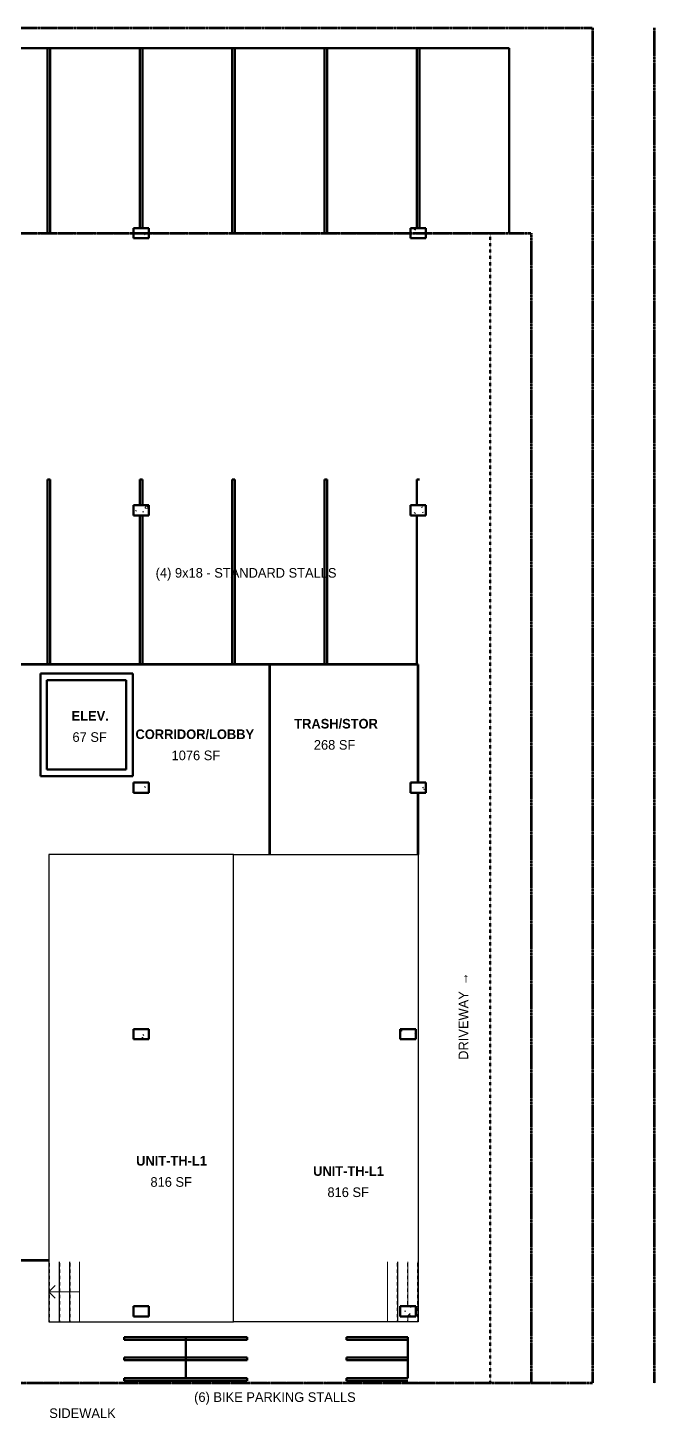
# Model space of a CAD drawing. Header units: inches. Extents: x 8705 to 10553, y 14428 to 16192.
# Drawn here: x 9820 to 10553, y 14567 to 16192 of the extents above; entities that cross this region are included whole.
import ezdxf

# ---------------------------------------------------------------- set-up
doc = ezdxf.new("R2010")
doc.units = ezdxf.units.IN
doc.header["$MEASUREMENT"] = 0
doc.linetypes.add('Double Dash 3_8_', pattern=[1, 0.375, -0.125, 0.125, -0.125, 0.125, -0.125])
doc.linetypes.add('Overhead 1_16_', pattern=[0.101562, 0.0625, -0.039062])
for name, color, linetype, lineweight in [('A-AREA-1', 7, 'Continuous', 140), ('A-AREA-IDEN', 2, 'Continuous', 9), ('A-FLOR-OVHD', 1, 'Overhead 1_16_', 50), ('A-GENM', 5, 'Continuous', 9), ('A-GENM-IDEN', 13, 'Continuous', 9), ('A-WALL-1', 113, 'Continuous', 50), ('C-PROP-LINE-1', 91, 'Double Dash 3_8_', 140), ('G-ANNO-TEXT-1', 147, 'Continuous', 9), ('L-SITE', 91, 'Continuous', 50), ('S-COLS', 52, 'Continuous', 9), ('S-COLS-1', 52, 'Continuous', 50), ('S-STRS', 31, 'Continuous', 9), ('S-STRS-1', 31, 'Overhead 1_16_', 9), ('S-STRS-ANNO', 31, 'Continuous', 9)]:
    doc.layers.add(name, color=color, linetype=linetype, lineweight=lineweight)
doc.styles.add('Century Gothic', font='ufonts.com_century-gothic.ttf', dxfattribs={"height": 11.25})
doc.styles.add('Century Gothic_1', font='ufonts.com_century-gothic.ttf', dxfattribs={"height": 11.25})
doc.styles.add('Century Gothic_B', font='GOTHICB.TTF', dxfattribs={"height": 11.25})

# ---------------------------------------------------------------- blocks, each defined once
blk = doc.blocks.new('Parking_Stall_Multiple - 9x18 - STANDARD-948767-FLOOR PLAN - 1ST FLOOR')
at = {"layer": 'L-SITE'}
for p, q in [((0, 1404), (0, 1512)), ((0, 1512), (216, 1512)), ((216, 1512), (216, 1515)), ((0, 1407), (210, 1407)), ((0, 1407), (210, 1407)), ((0, 1404), (210, 1404)), ((0, 1296), (0, 1404)), ((0, 1404), (210, 1404)), ((0, 1299), (216, 1299)), ((0, 1299), (216, 1299)), ((0, 1296), (216, 1296)), ((0, 1188), (0, 1296)), ((0, 1296), (216, 1296)), ((216, 1296), (216, 1299)), ((216, 1296), (216, 1299)), ((0, 1191), (216, 1191)), ((0, 1191), (216, 1191)), ((0, 1188), (216, 1188)), ((0, 1080), (0, 1188)), ((0, 1188), (216, 1188)), ((216, 1188), (216, 1191)), ((216, 1188), (216, 1191)), ((0, 1083), (210, 1083)), ((0, 1083), (210, 1083)), ((0, 1080), (210, 1080)), ((0, 972), (0, 1080)), ((0, 1080), (210, 1080)), ((0, 975), (216, 975)), ((0, 975), (216, 975)), ((216, 972), (216, 975)), ((216, 972), (216, 975)), ((0, 972), (216, 972)), ((0, 864), (0, 972)), ((0, 972), (216, 972)), ((0, 867), (210, 867)), ((0, 867), (210, 867)), ((0, 864), (210, 864)), ((0, 756), (0, 864)), ((0, 864), (210, 864)), ((0, 759), (216, 759)), ((0, 759), (216, 759)), ((0, 756), (216, 756)), ((0, 648), (0, 756)), ((0, 756), (216, 756)), ((216, 756), (216, 759)), ((216, 756), (216, 759)), ((0, 651), (210, 651)), ((0, 651), (210, 651)), ((0, 648), (210, 648)), ((0, 540), (0, 648)), ((0, 648), (210, 648)), ((0, 543), (216, 543)), ((0, 543), (216, 543)), ((0, 540), (216, 540)), ((0, 432), (0, 540)), ((0, 540), (216, 540)), ((216, 540), (216, 543)), ((216, 540), (216, 543)), ((0, 435), (210, 435)), ((0, 435), (210, 435)), ((0, 432), (210, 432)), ((0, 324), (0, 432)), ((0, 432), (210, 432)), ((0, 327), (216, 327)), ((0, 327), (216, 327)), ((216, 324), (216, 327)), ((216, 324), (216, 327)), ((0, 324), (216, 324)), ((0, 216), (0, 324)), ((0, 324), (216, 324)), ((0, 219), (216, 219)), ((0, 219), (216, 219)), ((0, 216), (216, 216)), ((0, 108), (0, 216)), ((0, 216), (216, 216)), ((216, 216), (216, 219)), ((216, 216), (216, 219)), ((0, 111), (210, 111)), ((0, 111), (210, 111)), ((0, 108), (210, 108)), ((0, 0), (0, 108)), ((0, 108), (210, 108)), ((0, 3), (216, 3)), ((216, 0), (216, 3)), ((0, 0), (216, 0))]:
    blk.add_line(p, q, dxfattribs=at)
blk = doc.blocks.new('Parking_Stall_Multiple - 9x18 - STANDARD-949688-FLOOR PLAN - 1ST FLOOR')
at = {"layer": 'L-SITE'}
for p, q in [((0, 0), (0, -108)), ((0, 0), (216, 0)), ((216, 0), (216, -3)), ((0, -3), (216, -3)), ((0, -108), (0, -216)), ((0, -108), (174, -108)), ((0, -108), (174, -108)), ((0, -111), (174, -111)), ((0, -111), (174, -111)), ((186, -108), (216, -108)), ((186, -108), (216, -108)), ((186, -111), (216, -111)), ((186, -111), (216, -111)), ((216, -108), (216, -111)), ((216, -108), (216, -111)), ((0, -216), (0, -324)), ((0, -216), (216, -216)), ((0, -216), (216, -216)), ((0, -219), (216, -219)), ((0, -219), (216, -219)), ((216, -216), (216, -219)), ((216, -216), (216, -219)), ((0, -324), (0, -432)), ((0, -324), (216, -324)), ((0, -324), (216, -324)), ((216, -324), (216, -327)), ((216, -324), (216, -327)), ((0, -327), (216, -327)), ((0, -327), (216, -327)), ((0, -432), (174, -432)), ((186, -432), (216, -432)), ((216, -432), (216, -435))]:
    blk.add_line(p, q, dxfattribs=at)
blk = doc.blocks.new('Concrete-Rectangular-Column - 12 x 18-V7-FLOOR PLAN - 1ST FLOOR')
at = {"layer": 'S-COLS'}
h = blk.add_hatch(dxfattribs=at)
h.set_pattern_fill('FP_8', color=256, style=0, pattern_type=2)
h.set_pattern_definition([(50, (-9952.615, -15627.856), (34.428697, -3.01202), [3.6, -39.6]), (355, (-9952.615, -15627.856), (-6.6596, 36.10481), [2.88, -31.68]), (100.451, (-9949.746, -15628.107), (27.768763, 33.093104), [3.06, -33.655]), (46.184, (-9952.615, -15618.256), (51.22752, -7.94535), [5.4, -59.4]), (96.636, (-9948.346, -15618.92), (44.86319, 46.75771), [4.589, -50.482]), (351.184, (-9952.615, -15618.256), (44.86417, 46.75745), [4.32, -47.52]), (21, (-9947.815, -15620.656), (28.65176, -19.325734), [3.6, -39.6]), (326, (-9947.815, -15620.656), (11.67934, 34.80662), [2.88, -31.68]), (71.451, (-9945.428, -15622.266), (40.330963, 15.48132), [3.06, -33.655]), (37.5, (-9952.615, -15627.856), (0.583112, 15.978979), [1.584, -29.712, 1.584, -30.576, -31.8]), (37.5, (-9952.615, -15627.856), (0.583112, 15.978979), [-63.456, 1.584, -30.216]), (7.5, (-9952.615, -15627.856), (12.626889, 18.932107), [1.584, -16.752, 1.584, -28.992, -12.12]), (7.5, (-9952.615, -15627.856), (12.626889, 18.932107), [-48.912, 1.584, -10.536]), (327.5, (-9963.319, -15627.856), (25.622992, -1.082799), [1.584, -10.416, 1.584, -35.856, -49.68]), (327.5, (-9963.319, -15627.856), (25.622992, -1.082799), [-49.44, 1.584, -48.096]), (317.5, (-9968.12, -15627.856), (27.99243, 4.80496), [1.584, -14.016, 1.584, -23.28, -35.28]), (317.5, (-9968.12, -15627.856), (27.99243, 4.80496), [-40.464, 1.584, -33.696])])
h.paths.add_polyline_path([(9, -6), (9, 6), (-9, 6), (-9, -6)], flags=0)
at = {"layer": 'S-COLS-1'}
for p, q in [((9, 6), (-9, 6)), ((-9, 6), (-9, -6)), ((9, -6), (9, 6)), ((-9, -6), (9, -6))]:
    blk.add_line(p, q, dxfattribs=at)
blk = doc.blocks.new('Concrete-Rectangular-Column - 12 x 18-V8-FLOOR PLAN - 1ST FLOOR')
at = {"layer": 'S-COLS'}
h = blk.add_hatch(dxfattribs=at)
h.set_pattern_fill('FP_9', color=256, style=0, pattern_type=2)
h.set_pattern_definition([(50, (-9952.615, -15303.856), (34.428697, -3.01202), [3.6, -39.6]), (355, (-9952.615, -15303.856), (-6.6596, 36.10481), [2.88, -31.68]), (100.451, (-9949.746, -15304.107), (27.768763, 33.093104), [3.06, -33.655]), (46.184, (-9952.615, -15294.256), (51.22752, -7.94535), [5.4, -59.4]), (96.636, (-9948.346, -15294.92), (44.86319, 46.75771), [4.589, -50.482]), (351.184, (-9952.615, -15294.256), (44.86417, 46.75745), [4.32, -47.52]), (21, (-9947.815, -15296.656), (28.65176, -19.325734), [3.6, -39.6]), (326, (-9947.815, -15296.656), (11.67934, 34.80662), [2.88, -31.68]), (71.451, (-9945.428, -15298.266), (40.33096, 15.48132), [3.06, -33.655]), (37.5, (-9952.615, -15303.856), (0.583112, 15.978979), [1.584, -29.712, 1.584, -30.576, -31.8]), (37.5, (-9952.615, -15303.856), (0.583112, 15.978979), [-63.456, 1.584, -30.216]), (7.5, (-9952.615, -15303.856), (12.626889, 18.932107), [1.584, -16.752, 1.584, -28.992, -12.12]), (7.5, (-9952.615, -15303.856), (12.626889, 18.932107), [-48.912, 1.584, -10.536]), (327.5, (-9963.319, -15303.856), (25.622992, -1.082799), [1.584, -10.416, 1.584, -35.856, -49.68]), (327.5, (-9963.319, -15303.856), (25.622992, -1.082799), [-49.44, 1.584, -48.096]), (317.5, (-9968.12, -15303.856), (27.99243, 4.80496), [1.584, -14.016, 1.584, -23.28, -35.28]), (317.5, (-9968.12, -15303.856), (27.99243, 4.80496), [-40.464, 1.584, -33.696])])
h.paths.add_polyline_path([(-9, -6), (9, -6), (9, 6), (-9, 6)], flags=0)
at = {"layer": 'S-COLS-1'}
for p, q in [((9, 6), (-9, 6)), ((-9, 6), (-9, -6)), ((9, -6), (9, 6)), ((-9, -6), (9, -6))]:
    blk.add_line(p, q, dxfattribs=at)
blk = doc.blocks.new('Concrete-Rectangular-Column - 12 x 18-V9-FLOOR PLAN - 1ST FLOOR')
at = {"layer": 'S-COLS'}
h = blk.add_hatch(dxfattribs=at)
h.set_pattern_fill('FP_10', color=256, style=0, pattern_type=2)
h.set_pattern_definition([(50, (-9952.615, -15015.856), (34.428697, -3.01202), [3.6, -39.6]), (355, (-9952.615, -15015.856), (-6.6596, 36.10481), [2.88, -31.68]), (100.451, (-9949.746, -15016.107), (27.768763, 33.093104), [3.06, -33.655]), (46.184, (-9952.615, -15006.256), (51.22752, -7.94535), [5.4, -59.4]), (96.636, (-9948.346, -15006.92), (44.86319, 46.75771), [4.589, -50.482]), (351.184, (-9952.615, -15006.256), (44.86417, 46.75745), [4.32, -47.52]), (21, (-9947.815, -15008.656), (28.65176, -19.325734), [3.6, -39.6]), (326, (-9947.815, -15008.656), (11.67934, 34.80662), [2.88, -31.68]), (71.451, (-9945.428, -15010.266), (40.33096, 15.48132), [3.06, -33.655]), (37.5, (-9952.615, -15015.856), (0.583112, 15.978979), [1.584, -29.712, 1.584, -30.576, -31.8]), (37.5, (-9952.615, -15015.856), (0.583112, 15.978979), [-63.456, 1.584, -30.216]), (7.5, (-9952.615, -15015.856), (12.626889, 18.932107), [1.584, -16.752, 1.584, -28.992, -12.12]), (7.5, (-9952.615, -15015.856), (12.626889, 18.932107), [-48.912, 1.584, -10.536]), (327.5, (-9963.319, -15015.856), (25.622992, -1.082799), [1.584, -10.416, 1.584, -35.856, -49.68]), (327.5, (-9963.319, -15015.856), (25.622992, -1.082799), [-49.44, 1.584, -48.096]), (317.5, (-9968.12, -15015.856), (27.99243, 4.80496), [1.584, -14.016, 1.584, -23.28, -35.28]), (317.5, (-9968.12, -15015.856), (27.99243, 4.80496), [-40.464, 1.584, -33.696])])
h.paths.add_polyline_path([(3.2, -6), (9, -6), (9, 6), (-9, 6), (-9, -6), (-3.2, -6)], flags=0)
at = {"layer": 'S-COLS-1'}
for p, q in [((9, 6), (-9, 6)), ((-9, 6), (-9, -6)), ((9, -6), (9, 6)), ((-9, -6), (9, -6))]:
    blk.add_line(p, q, dxfattribs=at)
blk = doc.blocks.new('Concrete-Rectangular-Column - 12 x 18-V10-FLOOR PLAN - 1ST FLOOR')
at = {"layer": 'S-COLS'}
h = blk.add_hatch(dxfattribs=at)
h.set_pattern_fill('FP_11', color=256, style=0, pattern_type=2)
h.set_pattern_definition([(50, (-9952.615, -14691.856), (34.428697, -3.01202), [3.6, -39.6]), (355, (-9952.615, -14691.856), (-6.6596, 36.10481), [2.88, -31.68]), (100.451, (-9949.746, -14692.107), (27.768763, 33.093104), [3.06, -33.655]), (46.184, (-9952.615, -14682.256), (51.22752, -7.94535), [5.4, -59.4]), (96.636, (-9948.346, -14682.92), (44.86319, 46.75771), [4.589, -50.482]), (351.184, (-9952.615, -14682.256), (44.86417, 46.75745), [4.32, -47.52]), (21, (-9947.815, -14684.656), (28.65176, -19.325734), [3.6, -39.6]), (326, (-9947.815, -14684.656), (11.67934, 34.80662), [2.88, -31.68]), (71.451, (-9945.428, -14686.266), (40.33096, 15.48132), [3.06, -33.655]), (37.5, (-9952.615, -14691.856), (0.583112, 15.978979), [1.584, -29.712, 1.584, -30.576, -31.8]), (37.5, (-9952.615, -14691.856), (0.583112, 15.978979), [-63.456, 1.584, -30.216]), (7.5, (-9952.615, -14691.856), (12.626889, 18.932107), [1.584, -16.752, 1.584, -28.992, -12.12]), (7.5, (-9952.615, -14691.856), (12.626889, 18.932107), [-48.912, 1.584, -10.536]), (327.5, (-9963.319, -14691.856), (25.622992, -1.082799), [1.584, -10.416, 1.584, -35.856, -49.68]), (327.5, (-9963.319, -14691.856), (25.622992, -1.082799), [-49.44, 1.584, -48.096]), (317.5, (-9968.12, -14691.856), (27.99243, 4.80496), [1.584, -14.016, 1.584, -23.28, -35.28]), (317.5, (-9968.12, -14691.856), (27.99243, 4.80496), [-40.464, 1.584, -33.696])])
h.paths.add_polyline_path([(9, -6), (9, 6), (-9, 6), (-9, -6)], flags=0)
at = {"layer": 'S-COLS-1'}
for p, q in [((9, 6), (-9, 6)), ((-9, 6), (-9, -6)), ((9, -6), (9, 6)), ((-9, -6), (9, -6))]:
    blk.add_line(p, q, dxfattribs=at)
blk = doc.blocks.new('Concrete-Rectangular-Column - 12 x 18-V13-FLOOR PLAN - 1ST FLOOR')
at = {"layer": 'S-COLS'}
h = blk.add_hatch(dxfattribs=at)
h.set_pattern_fill('FP_14', color=256, style=0, pattern_type=2)
h.set_pattern_definition([(50, (-9952.615, -15951.856), (34.428697, -3.01202), [3.6, -39.6]), (355, (-9952.615, -15951.856), (-6.6596, 36.10481), [2.88, -31.68]), (100.451, (-9949.746, -15952.107), (27.768763, 33.093104), [3.06, -33.655]), (46.184, (-9952.615, -15942.256), (51.22752, -7.94535), [5.4, -59.4]), (96.636, (-9948.346, -15942.92), (44.86319, 46.75771), [4.589, -50.482]), (351.184, (-9952.615, -15942.256), (44.86417, 46.75745), [4.32, -47.52]), (21, (-9947.815, -15944.656), (28.65176, -19.325734), [3.6, -39.6]), (326, (-9947.815, -15944.656), (11.67934, 34.80662), [2.88, -31.68]), (71.451, (-9945.428, -15946.266), (40.330963, 15.48132), [3.06, -33.655]), (37.5, (-9952.615, -15951.856), (0.583112, 15.978979), [1.584, -29.712, 1.584, -30.576, -31.8]), (37.5, (-9952.615, -15951.856), (0.583112, 15.978979), [-63.456, 1.584, -30.216]), (7.5, (-9952.615, -15951.856), (12.626889, 18.932107), [1.584, -16.752, 1.584, -28.992, -12.12]), (7.5, (-9952.615, -15951.856), (12.626889, 18.932107), [-48.912, 1.584, -10.536]), (327.5, (-9963.319, -15951.856), (25.622992, -1.082799), [1.584, -10.416, 1.584, -35.856, -49.68]), (327.5, (-9963.319, -15951.856), (25.622992, -1.082799), [-49.44, 1.584, -48.096]), (317.5, (-9968.12, -15951.856), (27.99243, 4.80496), [1.584, -14.016, 1.584, -23.28, -35.28]), (317.5, (-9968.12, -15951.856), (27.99243, 4.80496), [-40.464, 1.584, -33.696])])
h.paths.add_polyline_path([(9, -6), (9, 6), (-9, 6), (-9, -6)], flags=0)
at = {"layer": 'S-COLS-1'}
for p, q in [((9, 6), (-9, 6)), ((-9, 6), (-9, -6)), ((9, -6), (9, 6)), ((-9, -6), (9, -6))]:
    blk.add_line(p, q, dxfattribs=at)
blk = doc.blocks.new('Concrete-Rectangular-Column - 12 x 18-V14-FLOOR PLAN - 1ST FLOOR')
at = {"layer": 'S-COLS'}
h = blk.add_hatch(dxfattribs=at)
h.set_pattern_fill('FP_15', color=256, style=0, pattern_type=2)
h.set_pattern_definition([(50, (-10276.615, -15951.856), (34.428697, -3.01202), [3.6, -39.6]), (355, (-10276.615, -15951.856), (-6.6596, 36.10481), [2.88, -31.68]), (100.451, (-10273.746, -15952.107), (27.768763, 33.093104), [3.06, -33.655]), (46.184, (-10276.615, -15942.256), (51.22752, -7.94535), [5.4, -59.4]), (96.636, (-10272.346, -15942.92), (44.86319, 46.75771), [4.589, -50.482]), (351.184, (-10276.615, -15942.256), (44.86417, 46.75745), [4.32, -47.52]), (21, (-10271.815, -15944.656), (28.65176, -19.325734), [3.6, -39.6]), (326, (-10271.815, -15944.656), (11.67934, 34.80662), [2.88, -31.68]), (71.451, (-10269.428, -15946.266), (40.330963, 15.48132), [3.06, -33.655]), (37.5, (-10276.615, -15951.856), (0.583112, 15.978979), [1.584, -29.712, 1.584, -30.576, -31.8]), (37.5, (-10276.615, -15951.856), (0.583112, 15.978979), [-63.456, 1.584, -30.216]), (7.5, (-10276.615, -15951.856), (12.626889, 18.932107), [1.584, -16.752, 1.584, -28.992, -12.12]), (7.5, (-10276.615, -15951.856), (12.626889, 18.932107), [-48.912, 1.584, -10.536]), (327.5, (-10287.319, -15951.856), (25.622992, -1.082799), [1.584, -10.416, 1.584, -35.856, -49.68]), (327.5, (-10287.319, -15951.856), (25.622992, -1.082799), [-49.44, 1.584, -48.096]), (317.5, (-10292.12, -15951.856), (27.99243, 4.80496), [1.584, -14.016, 1.584, -23.28, -35.28]), (317.5, (-10292.12, -15951.856), (27.99243, 4.80496), [-40.464, 1.584, -33.696])])
h.paths.add_polyline_path([(9, -6), (9, 6), (-9, 6), (-9, -6), (1.5, -6)], flags=0)
at = {"layer": 'S-COLS-1'}
for p, q in [((9, 6), (-9, 6)), ((-9, 6), (-9, -6)), ((9, -6), (9, 6)), ((-9, -6), (9, -6))]:
    blk.add_line(p, q, dxfattribs=at)
blk = doc.blocks.new('Concrete-Rectangular-Column - 12 x 18-V15-FLOOR PLAN - 1ST FLOOR')
at = {"layer": 'S-COLS'}
h = blk.add_hatch(dxfattribs=at)
h.set_pattern_fill('FP_16', color=256, style=0, pattern_type=2)
h.set_pattern_definition([(50, (-10276.615, -15627.856), (34.428697, -3.01202), [3.6, -39.6]), (355, (-10276.615, -15627.856), (-6.6596, 36.10481), [2.88, -31.68]), (100.451, (-10273.746, -15628.107), (27.768763, 33.093104), [3.06, -33.655]), (46.184, (-10276.615, -15618.256), (51.22752, -7.94535), [5.4, -59.4]), (96.636, (-10272.346, -15618.92), (44.86319, 46.75771), [4.589, -50.482]), (351.184, (-10276.615, -15618.256), (44.86417, 46.75745), [4.32, -47.52]), (21, (-10271.815, -15620.656), (28.65176, -19.325734), [3.6, -39.6]), (326, (-10271.815, -15620.656), (11.67934, 34.80662), [2.88, -31.68]), (71.451, (-10269.428, -15622.266), (40.330963, 15.48132), [3.06, -33.655]), (37.5, (-10276.615, -15627.856), (0.583112, 15.978979), [1.584, -29.712, 1.584, -30.576, -31.8]), (37.5, (-10276.615, -15627.856), (0.583112, 15.978979), [-63.456, 1.584, -30.216]), (7.5, (-10276.615, -15627.856), (12.626889, 18.932107), [1.584, -16.752, 1.584, -28.992, -12.12]), (7.5, (-10276.615, -15627.856), (12.626889, 18.932107), [-48.912, 1.584, -10.536]), (327.5, (-10287.319, -15627.856), (25.622992, -1.082799), [1.584, -10.416, 1.584, -35.856, -49.68]), (327.5, (-10287.319, -15627.856), (25.622992, -1.082799), [-49.44, 1.584, -48.096]), (317.5, (-10292.12, -15627.856), (27.99243, 4.80496), [1.584, -14.016, 1.584, -23.28, -35.28]), (317.5, (-10292.12, -15627.856), (27.99243, 4.80496), [-40.464, 1.584, -33.696])])
h.paths.add_polyline_path([(9, -6), (9, 6), (-9, 6), (-9, -6), (1.5, -6)], flags=0)
at = {"layer": 'S-COLS-1'}
for p, q in [((9, 6), (-9, 6)), ((-9, 6), (-9, -6)), ((9, -6), (9, 6)), ((-9, -6), (9, -6))]:
    blk.add_line(p, q, dxfattribs=at)
blk = doc.blocks.new('Concrete-Rectangular-Column - 12 x 18-V16-FLOOR PLAN - 1ST FLOOR')
at = {"layer": 'S-COLS'}
h = blk.add_hatch(dxfattribs=at)
h.set_pattern_fill('FP_17', color=256, style=0, pattern_type=2)
h.set_pattern_definition([(50, (-10276.615, -15303.856), (34.428697, -3.01202), [3.6, -39.6]), (355, (-10276.615, -15303.856), (-6.6596, 36.10481), [2.88, -31.68]), (100.451, (-10273.746, -15304.107), (27.768763, 33.093104), [3.06, -33.655]), (46.184, (-10276.615, -15294.256), (51.22752, -7.94535), [5.4, -59.4]), (96.636, (-10272.346, -15294.92), (44.86319, 46.75771), [4.589, -50.482]), (351.184, (-10276.615, -15294.256), (44.86417, 46.75745), [4.32, -47.52]), (21, (-10271.815, -15296.656), (28.65176, -19.325734), [3.6, -39.6]), (326, (-10271.815, -15296.656), (11.67934, 34.80662), [2.88, -31.68]), (71.451, (-10269.428, -15298.266), (40.33096, 15.48132), [3.06, -33.655]), (37.5, (-10276.615, -15303.856), (0.583112, 15.978979), [1.584, -29.712, 1.584, -30.576, -31.8]), (37.5, (-10276.615, -15303.856), (0.583112, 15.978979), [-63.456, 1.584, -30.216]), (7.5, (-10276.615, -15303.856), (12.626889, 18.932107), [1.584, -16.752, 1.584, -28.992, -12.12]), (7.5, (-10276.615, -15303.856), (12.626889, 18.932107), [-48.912, 1.584, -10.536]), (327.5, (-10287.319, -15303.856), (25.622992, -1.082799), [1.584, -10.416, 1.584, -35.856, -49.68]), (327.5, (-10287.319, -15303.856), (25.622992, -1.082799), [-49.44, 1.584, -48.096]), (317.5, (-10292.12, -15303.856), (27.99243, 4.80496), [1.584, -14.016, 1.584, -23.28, -35.28]), (317.5, (-10292.12, -15303.856), (27.99243, 4.80496), [-40.464, 1.584, -33.696])])
h.paths.add_polyline_path([(9, -6), (9, 6), (-9, 6), (-9, -6), (5.4, -6)], flags=0)
at = {"layer": 'S-COLS-1'}
for p, q in [((9, 6), (-9, 6)), ((-9, 6), (-9, -6)), ((9, -6), (9, 6)), ((-9, -6), (9, -6))]:
    blk.add_line(p, q, dxfattribs=at)
blk = doc.blocks.new('Parking_Stall_Multiple - BIKE PARKING-934238-FLOOR PLAN - 1ST FLOOR')
at = {"layer": 'L-SITE'}
for p, q in [((0, 51), (72, 51)), ((72, 48), (72, 51)), ((0, 24), (0, 48)), ((0, 48), (72, 48)), ((0, 27), (72, 27)), ((0, 27), (72, 27)), ((0, 24), (72, 24)), ((0, 0), (0, 24)), ((0, 24), (72, 24)), ((72, 24), (72, 27)), ((72, 24), (72, 27)), ((0, 3), (72, 3)), ((72, 0), (72, 3)), ((0, 0), (72, 0))]:
    blk.add_line(p, q, dxfattribs=at)
blk = doc.blocks.new('Parking_Stall_Multiple - BIKE PARKING-934335-FLOOR PLAN - 1ST FLOOR')
at = {"layer": 'L-SITE'}
for p, q in [((0, 0), (0, -24)), ((0, 0), (72, 0)), ((72, 0), (72, -3)), ((0, -3), (72, -3)), ((0, -24), (0, -48)), ((0, -24), (72, -24)), ((0, -24), (72, -24)), ((0, -27), (72, -27)), ((0, -27), (72, -27)), ((72, -24), (72, -27)), ((72, -24), (72, -27)), ((0, -48), (72, -48)), ((72, -48), (72, -51)), ((0, -51), (72, -51))]:
    blk.add_line(p, q, dxfattribs=at)
blk = doc.blocks.new('Concrete-Rectangular-Column - 12 x 18-V23-FLOOR PLAN - 1ST FLOOR')
at = {"layer": 'S-COLS'}
h = blk.add_hatch(dxfattribs=at)
h.set_pattern_fill('FP_24', color=256, style=0, pattern_type=2)
h.set_pattern_definition([(50, (-10264.615, -15015.856), (34.428697, -3.01202), [3.6, -39.6]), (355, (-10264.615, -15015.856), (-6.6596, 36.10481), [2.88, -31.68]), (100.451, (-10261.746, -15016.107), (27.768763, 33.093104), [3.06, -33.655]), (46.184, (-10264.615, -15006.256), (51.22752, -7.94535), [5.4, -59.4]), (96.636, (-10260.346, -15006.92), (44.86319, 46.75771), [4.589, -50.482]), (351.184, (-10264.615, -15006.256), (44.86417, 46.75745), [4.32, -47.52]), (21, (-10259.815, -15008.656), (28.65176, -19.325734), [3.6, -39.6]), (326, (-10259.815, -15008.656), (11.67934, 34.80662), [2.88, -31.68]), (71.451, (-10257.428, -15010.266), (40.33096, 15.48132), [3.06, -33.655]), (37.5, (-10264.615, -15015.856), (0.583112, 15.978979), [1.584, -29.712, 1.584, -30.576, -31.8]), (37.5, (-10264.615, -15015.856), (0.583112, 15.978979), [-63.456, 1.584, -30.216]), (7.5, (-10264.615, -15015.856), (12.626889, 18.932107), [1.584, -16.752, 1.584, -28.992, -12.12]), (7.5, (-10264.615, -15015.856), (12.626889, 18.932107), [-48.912, 1.584, -10.536]), (327.5, (-10275.319, -15015.856), (25.622992, -1.082799), [1.584, -10.416, 1.584, -35.856, -49.68]), (327.5, (-10275.319, -15015.856), (25.622992, -1.082799), [-49.44, 1.584, -48.096]), (317.5, (-10280.12, -15015.856), (27.99243, 4.80496), [1.584, -14.016, 1.584, -23.28, -35.28]), (317.5, (-10280.12, -15015.856), (27.99243, 4.80496), [-40.464, 1.584, -33.696])])
h.paths.add_polyline_path([(0, -6), (9, -6), (9, 6), (-9, 6), (-9, -6), (-4.3, -6)], flags=0)
at = {"layer": 'S-COLS-1'}
for p, q in [((9, 6), (-9, 6)), ((-9, 6), (-9, -6)), ((9, -6), (9, 6)), ((-9, -6), (9, -6))]:
    blk.add_line(p, q, dxfattribs=at)
blk = doc.blocks.new('Concrete-Rectangular-Column - 12 x 18-V24-FLOOR PLAN - 1ST FLOOR')
at = {"layer": 'S-COLS'}
h = blk.add_hatch(dxfattribs=at)
h.set_pattern_fill('FP_25', color=256, style=0, pattern_type=2)
h.set_pattern_definition([(50, (-10264.615, -14691.856), (34.428697, -3.01202), [3.6, -39.6]), (355, (-10264.615, -14691.856), (-6.6596, 36.10481), [2.88, -31.68]), (100.451, (-10261.746, -14692.107), (27.768763, 33.093104), [3.06, -33.655]), (46.184, (-10264.615, -14682.256), (51.22752, -7.94535), [5.4, -59.4]), (96.636, (-10260.346, -14682.92), (44.86319, 46.75771), [4.589, -50.482]), (351.184, (-10264.615, -14682.256), (44.86417, 46.75745), [4.32, -47.52]), (21, (-10259.815, -14684.656), (28.65176, -19.325734), [3.6, -39.6]), (326, (-10259.815, -14684.656), (11.67934, 34.80662), [2.88, -31.68]), (71.451, (-10257.428, -14686.266), (40.33096, 15.48132), [3.06, -33.655]), (37.5, (-10264.615, -14691.856), (0.583112, 15.978979), [1.584, -29.712, 1.584, -30.576, -31.8]), (37.5, (-10264.615, -14691.856), (0.583112, 15.978979), [-63.456, 1.584, -30.216]), (7.5, (-10264.615, -14691.856), (12.626889, 18.932107), [1.584, -16.752, 1.584, -28.992, -12.12]), (7.5, (-10264.615, -14691.856), (12.626889, 18.932107), [-48.912, 1.584, -10.536]), (327.5, (-10275.319, -14691.856), (25.622992, -1.082799), [1.584, -10.416, 1.584, -35.856, -49.68]), (327.5, (-10275.319, -14691.856), (25.622992, -1.082799), [-49.44, 1.584, -48.096]), (317.5, (-10280.12, -14691.856), (27.99243, 4.80496), [1.584, -14.016, 1.584, -23.28, -35.28]), (317.5, (-10280.12, -14691.856), (27.99243, 4.80496), [-40.464, 1.584, -33.696])])
h.paths.add_polyline_path([(-9, -6), (9, -6), (9, 6), (-9, 6), (-9, -1.3)], flags=0)
at = {"layer": 'S-COLS-1'}
for p, q in [((9, 6), (-9, 6)), ((-9, 6), (-9, -6)), ((9, -6), (9, 6)), ((-9, -6), (9, -6))]:
    blk.add_line(p, q, dxfattribs=at)
blk = doc.blocks.new('Family - ___-627289-FLOOR PLAN - 1ST FLOOR')
at = {"layer": 'C-PROP-LINE-1'}
for p, q in [((8776.6, 14607.9), (8776.6, 16191.9)), ((8776.6, 16191.9), (10480.6, 16191.9)), ((10480.6, 16191.9), (10480.6, 14607.9)), ((10480.6, 14607.9), (8776.6, 14607.9))]:
    blk.add_line(p, q, dxfattribs=at)
blk = doc.blocks.new('Family - ___-627377-FLOOR PLAN - 1ST FLOOR')
at = {"layer": 'C-PROP-LINE-1'}
for p, q in [((8776.6, 14607.9), (8776.6, 16191.9)), ((8776.6, 16191.9), (10480.6, 16191.9)), ((10480.6, 16191.9), (10480.6, 14607.9)), ((10480.6, 14607.9), (8776.6, 14607.9))]:
    blk.add_line(p, q, dxfattribs=at)
blk = doc.blocks.new('Family - ___-940451-FLOOR PLAN - 1ST FLOOR')
at = {"layer": 'C-PROP-LINE-1'}
for p, q in [((8848.6, 14607.9), (8848.6, 15951.9)), ((8848.6, 15951.9), (10408.6, 15951.9)), ((10408.6, 15951.9), (10408.6, 14607.9)), ((10408.6, 14607.9), (8848.6, 14607.9))]:
    blk.add_line(p, q, dxfattribs=at)
blk = doc.blocks.new('Family - ___-940702-FLOOR PLAN - 1ST FLOOR')
at = {"layer": 'C-PROP-LINE-1'}
blk.add_line((10552.6, 16191.9), (10552.6, 14607.9), dxfattribs=at)

msp = doc.modelspace()

# ---------------------------------------------------------------- hatches: boundary and pattern name
at = {"layer": 'S-STRS'}
h = msp.add_hatch(dxfattribs=at)
h.set_pattern_fill('FP_31', color=256, style=0, pattern_type=2)
h.set_pattern_definition([(0, (0, 0), (38.4, 9.6), [1.584, -27.216, 1.584, -27.216, -153.6]), (0, (0, 0), (38.4, 9.6), [-57.6, 1.584, -56.016, 1.584, -27.216, -67.2]), (0, (0, 0), (38.4, 9.6), [-144, 1.584, -17.616, 1.584, -46.416]), (120, (14.4, 4.8), (-27.513844, 28.4553755), [1.584, -27.216, 1.584, -27.216, -153.6]), (120, (14.4, 4.8), (-27.513844, 28.4553755), [-57.6, 1.584, -56.016, 1.584, -27.216, -67.2]), (120, (14.4, 4.8), (-27.513844, 28.4553755), [-144, 1.584, -17.616, 1.584, -46.416]), (240, (19.2, 24), (-10.886156, -38.0553755), [1.584, -27.216, 1.584, -27.216, -153.6]), (240, (19.2, 24), (-10.886156, -38.0553755), [-57.6, 1.584, -56.016, 1.584, -27.216, -67.2]), (240, (19.2, 24), (-10.886156, -38.0553755), [-144, 1.584, -17.616, 1.584, -46.416])])
h.paths.add_polyline_path([(10276.6, 14685.9), (10276.6, 14697.9), (10273.6, 14697.9), (10273.6, 14685.9)], flags=0)

# ---------------------------------------------------------------- linework, layer by layer
for points in [[(10060.6, 15225.9), (9844.6, 15225.9), (9844.6, 14679.9), (10060.6, 14679.9)], [(10060.6, 15225.9), (10276.6, 15225.9), (10276.6, 14679.9), (10060.6, 14679.9)]]:
    msp.add_lwpolyline(points, close=True)
at = {"layer": 'A-AREA-1'}
for p, q in [((10276.6, 15447.9), (9760.6, 15447.9)), ((10102.6, 15447.9), (10102.6, 15225.9)), ((10276.6, 15309.9), (10276.6, 15447.9)), ((10276.6, 15225.9), (10276.6, 15297.9)), ((9520.6, 14751.9), (9844.6, 14751.9))]:
    msp.add_line(p, q, dxfattribs=at)
at = {"layer": 'A-FLOR-OVHD'}
for p, q in [((10360.6, 15951.9), (8896.6, 15951.9)), ((10360.6, 15951.9), (10360.6, 14607.9)), ((10360.6, 14607.9), (8896.6, 14607.9))]:
    msp.add_line(p, q, dxfattribs=at)
at = {"layer": 'A-WALL-1'}
for p, q in [((9942.6, 15437.4), (9834.6, 15437.4)), ((9834.6, 15437.4), (9834.6, 15317.4)), ((9942.6, 15317.4), (9942.6, 15437.4)), ((9842.2, 15429.7), (9935, 15429.7)), ((9842.2, 15325), (9842.2, 15429.7)), ((9935, 15429.7), (9935, 15325)), ((9935, 15325), (9842.2, 15325)), ((9834.6, 15317.4), (9942.6, 15317.4))]:
    msp.add_line(p, q, dxfattribs=at)
at = {"layer": 'S-STRS'}
for p, q in [((9844.6, 14749.8), (9844.6, 14679.9)), ((9856.6, 14749.8), (9856.6, 14679.9)), ((9868.6, 14749.8), (9868.6, 14679.9)), ((9880.6, 14749.8), (9880.6, 14679.9)), ((10240.6, 14679.9), (10240.6, 14749.8)), ((10252.6, 14679.9), (10252.6, 14749.8)), ((10264.6, 14697.9), (10264.6, 14749.8)), ((10276.6, 14679.9), (10276.6, 14749.8)), ((9844.6, 14679.9), (9856.6, 14679.9)), ((9856.6, 14679.9), (9868.6, 14679.9)), ((9868.6, 14679.9), (9880.6, 14679.9)), ((10252.6, 14679.9), (10240.6, 14679.9)), ((10264.6, 14679.9), (10252.6, 14679.9)), ((10264.6, 14679.9), (10264.6, 14685.9)), ((10276.6, 14679.9), (10264.6, 14679.9))]:
    msp.add_line(p, q, dxfattribs=at)
at = {"layer": 'S-STRS-1'}
for p, q in [((9845.4, 14749.8), (9845.4, 14679.9)), ((9857.4, 14749.8), (9857.4, 14679.9)), ((9869.4, 14749.8), (9869.4, 14679.9)), ((10251.9, 14679.9), (10251.9, 14749.8)), ((10263.9, 14697.9), (10263.9, 14749.8)), ((10275.9, 14679.9), (10275.9, 14749.8)), ((10263.9, 14679.9), (10263.9, 14685.9))]:
    msp.add_line(p, q, dxfattribs=at)
at = {"layer": 'S-STRS-ANNO'}
for p, q in [((9844.6, 14714.8), (9852.1, 14722.3)), ((9844.6, 14714.8), (9856.6, 14714.8)), ((9844.6, 14714.8), (9852.1, 14707.3)), ((9856.6, 14714.8), (9868.6, 14714.8)), ((9868.6, 14714.8), (9880.6, 14714.8))]:
    msp.add_line(p, q, dxfattribs=at)

# ---------------------------------------------------------------- block references
at = {"layer": 'A-GENM'}
for name, p, rotation in [('Parking_Stall_Multiple - 9x18 - STANDARD-948767-FLOOR PLAN - 1ST FLOOR', (8871.1, 16167.9), 269.9999999999998), ('Parking_Stall_Multiple - 9x18 - STANDARD-949688-FLOOR PLAN - 1ST FLOOR', (9843.1, 15447.9), 89.99999999999751), ('Parking_Stall_Multiple - BIKE PARKING-934238-FLOOR PLAN - 1ST FLOOR', (10004.6, 14661.9), 180), ('Parking_Stall_Multiple - BIKE PARKING-934238-FLOOR PLAN - 1ST FLOOR', (10264.6, 14661.9), 180)]:
    msp.add_blockref(name, p, dxfattribs=dict(at, rotation=rotation))
msp.add_blockref('Parking_Stall_Multiple - BIKE PARKING-934335-FLOOR PLAN - 1ST FLOOR', (10004.6, 14661.9), dxfattribs=at)
at = {"layer": 'C-PROP-LINE-1'}
for name in ['Family - ___-627289-FLOOR PLAN - 1ST FLOOR', 'Family - ___-627377-FLOOR PLAN - 1ST FLOOR', 'Family - ___-940702-FLOOR PLAN - 1ST FLOOR', 'Family - ___-940451-FLOOR PLAN - 1ST FLOOR']:
    msp.add_blockref(name, (0, 0), dxfattribs=at)
at = {"layer": 'S-COLS'}
for name, p in [('Concrete-Rectangular-Column - 12 x 18-V13-FLOOR PLAN - 1ST FLOOR', (9952.6, 15951.9)), ('Concrete-Rectangular-Column - 12 x 18-V14-FLOOR PLAN - 1ST FLOOR', (10276.6, 15951.9)), ('Concrete-Rectangular-Column - 12 x 18-V7-FLOOR PLAN - 1ST FLOOR', (9952.6, 15627.9)), ('Concrete-Rectangular-Column - 12 x 18-V15-FLOOR PLAN - 1ST FLOOR', (10276.6, 15627.9)), ('Concrete-Rectangular-Column - 12 x 18-V8-FLOOR PLAN - 1ST FLOOR', (9952.6, 15303.9)), ('Concrete-Rectangular-Column - 12 x 18-V16-FLOOR PLAN - 1ST FLOOR', (10276.6, 15303.9)), ('Concrete-Rectangular-Column - 12 x 18-V9-FLOOR PLAN - 1ST FLOOR', (9952.6, 15015.9)), ('Concrete-Rectangular-Column - 12 x 18-V23-FLOOR PLAN - 1ST FLOOR', (10264.6, 15015.9)), ('Concrete-Rectangular-Column - 12 x 18-V10-FLOOR PLAN - 1ST FLOOR', (9952.6, 14691.9)), ('Concrete-Rectangular-Column - 12 x 18-V24-FLOOR PLAN - 1ST FLOOR', (10264.6, 14691.9))]:
    msp.add_blockref(name, p, dxfattribs=at)

# ---------------------------------------------------------------- texts
at = {"layer": 'A-AREA-IDEN', "char_height": 11.25, "attachment_point": 1}
for s, insert, width, style in [('ELEV.', (9871.2, 15393.5), 47.722, 'Century Gothic_B'), ('CORRIDOR/LOBBY', (9945.9, 15372), 168.922, 'Century Gothic_B'), ('TRASH/STOR', (10131.6, 15384.3), 111.731, 'Century Gothic_B'), ('67 SF', (9872.2, 15368.7), 45.45, 'Century Gothic'), ('268 SF', (10154.5, 15359.6), 56.055, 'Century Gothic'), ('1076 SF', (9988.1, 15347.3), 66.66, 'Century Gothic'), ('UNIT-TH-L1', (9946.7, 14873.6), 96.581, 'Century Gothic_B'), ('UNIT-TH-L1', (10153.7, 14861.6), 96.581, 'Century Gothic_B'), ('816 SF', (9963.4, 14848.8), 56.055, 'Century Gothic'), ('816 SF', (10170.4, 14836.8), 56.055, 'Century Gothic')]:
    msp.add_mtext(s, dxfattribs=dict(at, insert=insert, width=width, style=style))
at = {"layer": 'A-GENM-IDEN', "insert": (9969.5, 15560.6), "char_height": 11.25, "width": 253.005, "attachment_point": 1, "style": 'Century Gothic'}
msp.add_mtext('(4) 9x18 - STANDARD STALLS', dxfattribs=at)
at = {"layer": 'G-ANNO-TEXT-1', "char_height": 11.25, "attachment_point": 1, "rotation": 90}
for s, insert, width, style in [('\\fCentury Gothic|b0|i0|c238|p34|;→', (10323.8, 15073.1), 19.316, 'Century Gothic_1'), ('DRIVEWAY ', (10323.8, 14985.9), 105.671, 'Century Gothic')]:
    msp.add_mtext(s, dxfattribs=dict(at, insert=insert, width=width, style=style))
at = {"layer": 'G-ANNO-TEXT-1', "char_height": 11.25, "attachment_point": 1, "style": 'Century Gothic'}
for s, insert, width in [('(6) BIKE PARKING STALLS', (10014.5, 14597.4), 222.326), ('SIDEWALK', (9845, 14578.6), 92.415)]:
    msp.add_mtext(s, dxfattribs=dict(at, insert=insert, width=width))

doc.saveas('drawing.dxf')
